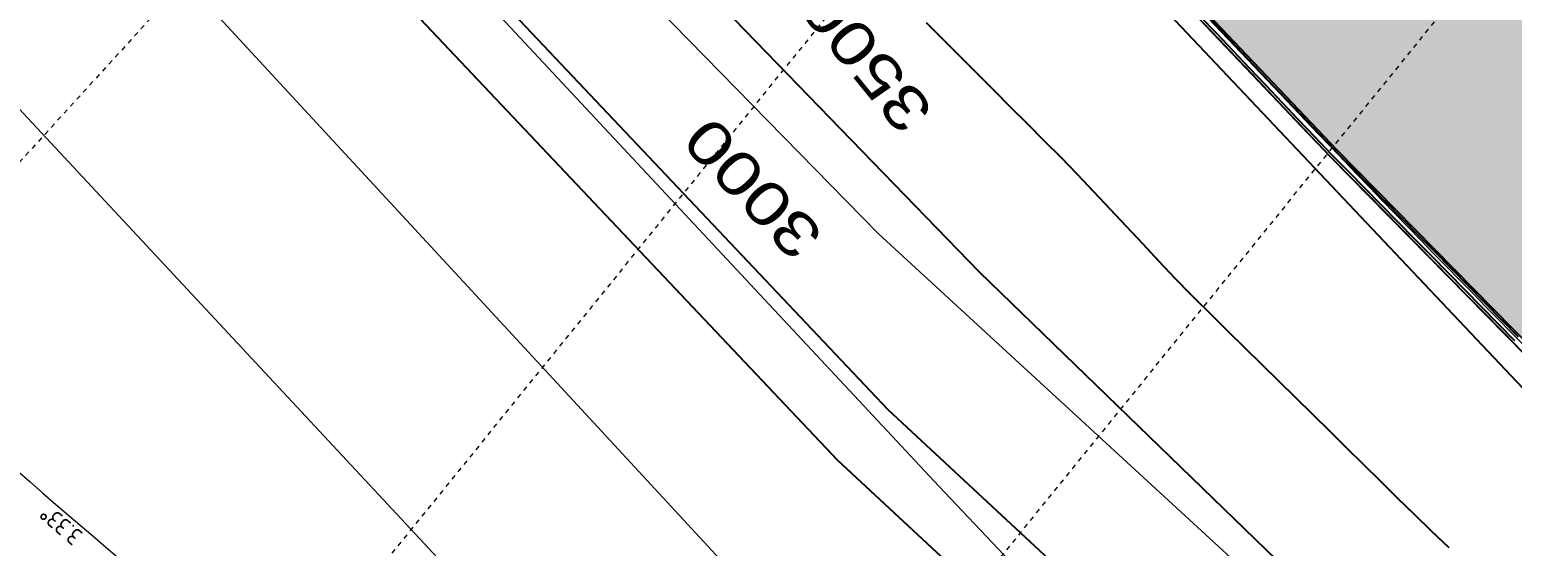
# Model space of a CAD drawing. Header units: metres. Extents: x 507649 to 508899, y 6966965 to 6967377.
# Drawn here: x 507790.6 to 507821.78, y 6967118.89 to 6967129.76 of the extents above; entities that cross this region are included whole.
import ezdxf

# ---------------------------------------------------------------- set-up
doc = ezdxf.new("R2010")
doc.units = ezdxf.units.M
doc.header["$PDMODE"] = 1
doc.linetypes.add('Grid Line', pattern=[2.1, 1.2, -0.3, 0.3, -0.3])
doc.layers.get('DEFPOINTS').update_dxf_attribs({"color": 11})
doc.layers.add('_PROP-BDY', color=6, linetype='Continuous', plot=False)
doc.layers.add('A-FLOR', color=252, linetype='Continuous', lineweight=5)
doc.layers.add('D_UG_PIPES', color=252, linetype='EXIST_SWD', lineweight=0)
for name, color, linetype in [('C_TEXT_2.5', 7, 'Continuous'), ('EWS_BATTER TOP', 30, 'EARTHWORKS_Batter Ticks 1'), ('HATCH_PAVEMENT_CARPARK', 254, 'Continuous'), ('KRB_LIP', 6, 'Continuous'), ('mga2020bdy', 252, 'Continuous'), ('mga2020DR_UNLINED', 252, 'Continuous'), ('PAV_CREST SAG', 2, 'Continuous'), ('TIN BORDER', 5, 'Continuous'), ('TOPO_BANK', 252, 'Continuous')]:
    doc.layers.add(name, color=color, linetype=linetype)
doc.layers.add('G-ANNO-TEXT', color=47, linetype='Continuous', lineweight=5, plot=False)
doc.layers.add('S-GRID', color=47, linetype='Continuous', lineweight=5, plot=False)
doc.styles.add('Arial', font='arial.ttf', dxfattribs={"width": 1.25, "height": 2.75})
doc.styles.add('Arial_1', font='ISOCP.shx', dxfattribs={"height": 360})
doc.styles.get("Standard").update_dxf_attribs({"font": 'ARIALN.TTF'})
doc.linetypes.add('EARTHWORKS_Batter Ticks 1', pattern='A,0.5,[9,ISOCP.shx,S=1,R=0,X=0,Y=0],3,[9,ISOCP.shx,S=0.5,R=0,X=0,Y=0],2.5', length=6)
doc.linetypes.add('EXIST_SWD', pattern='A,5,-2.5,5,-2,["SWD",Standard,S=2.5,R=0,X=0,Y=-1.25],-8,5,-2.5,5,-2.5', length=37.5)
doc.dimstyles.new('2_5-Diagonal-_deg_-Decimal_O', dxfattribs={"dimscale": 30.48, "dimtxt": 127.532425, "dimasz": 2.46063, "dimexe": 1.64042, "dimexo": 0.0625, "dimgap": 2.46063, "dimtad": 1, "dimdec": 0, "dimlfac": 10, "dimzin": 0, "dimdsep": 46, "dimtxsty": 'Arial_1', "dimblk1": 'OBLIQUE', "dimblk2": 'OBLIQUE', "dimsah": 1, "dimcen": 0.09, "dimdle": 1.64042, "dimazin": 0, "dimtfac": 1, "dimtdec": 4, "dimtix": 1, "dimtmove": 0, "dimatfit": 3, "dimfxl": 8.2021, "dimfxlon": 1, "dimtvp": 1, "dimtfill": 1, "dimtolj": 1, "dimtzin": 0, "dimlwd": 15, "dimlwe": 15, "dimarcsym": 2})

# ---------------------------------------------------------------- blocks, each defined once
blk = doc.blocks.new('XD_HATCH')
at = {"layer": 'HATCH_PAVEMENT_CARPARK'}
h = blk.add_hatch(color=256, dxfattribs=at)
h.dxf.hatch_style = 1
edge = h.paths.add_edge_path()
edge.add_arc((507820.003, 6967266.085), 90.985, 212.49045, 214.43315, ccw=False)
edge.add_line((507743.26, 6967217.211), (507739.398, 6967223.586))
edge.add_line((507739.398, 6967223.586), (507735.794, 6967229.354))
edge.add_arc((507741.735, 6967233.063), 7.004, 130.4092, 211.9744, ccw=False)
edge.add_line((507737.195, 6967238.395), (507750.654, 6967250.094))
edge.add_line((507750.654, 6967250.094), (507741.05, 6967244.042))
edge.add_line((507741.05, 6967244.042), (507736.887, 6967241.488))
edge.add_line((507736.887, 6967241.488), (507736.596, 6967241.375))
edge.add_line((507736.596, 6967241.375), (507734.55, 6967240.12))
edge.add_line((507734.55, 6967240.12), (507731.321, 6967238.12))
edge.add_line((507731.321, 6967238.12), (507725.641, 6967234.654))
edge.add_line((507725.641, 6967234.654), (507731.043, 6967225.636))
edge.add_line((507731.043, 6967225.636), (507734.314, 6967220.406))
edge.add_line((507734.314, 6967220.406), (507740.71, 6967210.555))
edge.add_arc((507792.018, 6967243.469), 60.957, 212.67978, 223.00419)
edge.add_line((507747.44, 6967201.893), (507760.817, 6967187.542))
edge.add_line((507760.817, 6967187.542), (507809.449, 6967136.334))
edge.add_line((507809.449, 6967136.334), (507818.102, 6967127.228))
edge.add_line((507818.102, 6967127.228), (507823.852, 6967121.378))
edge.add_line((507823.852, 6967121.378), (507824.492, 6967120.745))
edge.add_arc((508006.447, 6967303.151), 257.643, 225.07103, 227.49079)
edge.add_line((507832.355, 6967113.225), (507846.232, 6967101.068))
edge.add_line((507846.232, 6967101.068), (507853.401, 6967095.287))
edge.add_line((507853.401, 6967095.287), (507861.259, 6967089.103))
edge.add_line((507861.259, 6967089.103), (507875.892, 6967078.04))
edge.add_line((507875.892, 6967078.04), (507894.996, 6967066.105))
edge.add_line((507894.996, 6967066.105), (507898.306, 6967064.422))
edge.add_arc((507903.258, 6967076.442), 13, 247.607, 320.5781)
edge.add_line((507913.301, 6967068.186), (507923.209, 6967080.381))
edge.add_line((507923.209, 6967080.381), (507928.884, 6967087.367))
edge.add_line((507928.884, 6967087.367), (507934.503, 6967094.285))
edge.add_arc((507925.6, 6967101.304), 11.338, 321.7466, 356.9562)
edge.add_arc((507925.051, 6967101.301), 11.886, 357.1121, 390.6511)
edge.add_line((507935.276, 6967107.361), (507928.355, 6967118.419))
edge.add_arc((507932.593, 6967121.072), 5, 172.2504, 212.042, ccw=False)
edge.add_line((507927.638, 6967121.746), (507927.905, 6967123.707))
edge.add_line((507927.905, 6967123.707), (507927.905, 6967123.707))
edge.add_line((507927.905, 6967123.707), (507928.222, 6967126.036))
edge.add_line((507928.222, 6967126.036), (507922.15, 6967126.731))
edge.add_line((507922.15, 6967126.731), (507921.982, 6967124.77))
edge.add_line((507921.982, 6967124.77), (507922.008, 6967120.889))
edge.add_arc((507933.653, 6967120.754), 11.645, 179.3346, 190.5058)
edge.add_arc((507935.181, 6967121.115), 13.214, 190.8395, 200.6804)
edge.add_arc((507934.907, 6967121.234), 13.001, 201.5983, 211.6011)
edge.add_line((507923.833, 6967114.422), (507928.422, 6967107.084))
edge.add_arc((507919.474, 6967101.5), 10.548, 18.5241, 31.9651, ccw=False)
edge.add_line((507929.475, 6967104.851), (507929.787, 6967103.654))
edge.add_line((507929.787, 6967103.654), (507929.949, 6967102.428))
edge.add_arc((507919.973, 6967101.735), 10, -10.2075, 3.9733, ccw=False)
edge.add_arc((507921.309, 6967101.319), 8.612, 334.462, 350.9422, ccw=False)
edge.add_line((507929.08, 6967097.606), (507928.501, 6967096.513))
edge.add_line((507928.501, 6967096.513), (507927.791, 6967095.501))
edge.add_line((507927.791, 6967095.501), (507924.256, 6967091.166))
edge.add_line((507924.256, 6967091.166), (507918.568, 6967084.191))
edge.add_line((507918.568, 6967084.191), (507911.58, 6967075.614))
edge.add_line((507911.58, 6967075.614), (507910.645, 6967074.541))
edge.add_line((507910.645, 6967074.541), (507910.131, 6967074.048))
edge.add_line((507910.131, 6967074.048), (507909.863, 6967073.813))
edge.add_line((507909.863, 6967073.813), (507909.587, 6967073.587))
edge.add_line((507909.587, 6967073.587), (507909.304, 6967073.367))
edge.add_line((507909.304, 6967073.367), (507909.013, 6967073.157))
edge.add_line((507909.013, 6967073.157), (507908.416, 6967072.764))
edge.add_line((507908.416, 6967072.764), (507907.795, 6967072.408))
edge.add_line((507907.795, 6967072.408), (507907.154, 6967072.091))
edge.add_line((507907.154, 6967072.091), (507906.825, 6967071.948))
edge.add_line((507906.825, 6967071.948), (507906.493, 6967071.814))
edge.add_line((507906.493, 6967071.814), (507905.816, 6967071.577))
edge.add_line((507905.816, 6967071.577), (507905.127, 6967071.382))
edge.add_line((507905.127, 6967071.382), (507904.429, 6967071.208))
edge.add_line((507904.429, 6967071.208), (507903.012, 6967071.034))
edge.add_line((507903.012, 6967071.034), (507901.581, 6967071.056))
edge.add_line((507901.581, 6967071.056), (507900.489, 6967071.127))
edge.add_line((507900.489, 6967071.127), (507899.41, 6967071.292))
edge.add_line((507899.41, 6967071.292), (507898.989, 6967071.383))
edge.add_line((507898.989, 6967071.383), (507898.134, 6967071.614))
edge.add_line((507898.134, 6967071.614), (507897.297, 6967071.904))
edge.add_line((507897.297, 6967071.904), (507895.368, 6967072.947))
edge.add_line((507895.368, 6967072.947), (507879.298, 6967082.987))
edge.add_line((507879.298, 6967082.987), (507866.995, 6967092.289))
edge.add_line((507866.995, 6967092.289), (507856.54, 6967100.453))
edge.add_line((507856.54, 6967100.453), (507836.168, 6967117.777))
edge.add_line((507836.168, 6967117.777), (507828.863, 6967124.875))
edge.add_line((507828.863, 6967124.875), (507821.037, 6967132.845))
edge.add_line((507821.037, 6967132.845), (507813.741, 6967140.457))
edge.add_line((507813.741, 6967140.457), (507815.658, 6967142.761))
edge.add_line((507815.658, 6967142.761), (507797.065, 6967160.683))
edge.add_line((507797.065, 6967160.683), (507795.715, 6967159.508))
edge.add_line((507795.715, 6967159.508), (507754.472, 6967202.936))
edge.add_line((507754.472, 6967202.936), (507751.459, 6967206.268))
edge.add_arc((507819.868, 6967266.093), 90.877, 214.4857, 221.17028, ccw=False)
blk = doc.blocks.new('XE_SURVEY')
at = {"layer": 'D_UG_PIPES', "flags": 128}
for points in [[(507741.016, 6967200.273), (507747.15, 6967192.291), (507752.549, 6967184.499), (507759.944, 6967176.492), (507766.427, 6967169.447), (507773.421, 6967161.557), (507780.398, 6967154.335), (507787.332, 6967147.004), (507794.664, 6967139.504), (507801.475, 6967132.601), (507808.45, 6967125.472), (507816.205, 6967118.339), (507825.113, 6967108.507), (507830.763, 6967103.224), (507837.747, 6967095.978), (507845.761, 6967088.945), (507853.422, 6967082.201), (507862.041, 6967076.014), (507870.746, 6967069.366), (507880.15, 6967063.579), (507889.541, 6967057.221), (507901.227, 6967052.696), (507905.257, 6967050.845), (507911.912, 6967049.364), (507914.386, 6967050.745), (507920.711, 6967053.97), (507930.606, 6967058.671), (507939.398, 6967065.326), (507941.267, 6967069.526), (507940.877, 6967073.658)], [(507908.319, 6967041.023), (507901.156, 6967044.393), (507883.532, 6967052.311), (507865.913, 6967063.234), (507849.428, 6967075.402), (507831.886, 6967089.689), (507819.758, 6967102.605), (507806.403, 6967117.23), (507792.952, 6967131.789), (507779.254, 6967146.506), (507765.695, 6967161.128), (507752.359, 6967175.722), (507738.578, 6967190.613), (507734.186, 6967195.231)], [(507730.39, 6967192.149), (507734.956, 6967187.093), (507748.424, 6967172.325), (507762.335, 6967157.828), (507776.089, 6967143.52), (507789.792, 6967128.719), (507803.398, 6967114.121), (507817.013, 6967099.51), (507829.191, 6967086.966), (507847.66, 6967072.393), (507863.731, 6967060.243), (507881.366, 6967049.225), (507899.904, 6967040.191)], [(507768.759, 6967163.807), (507782.55, 6967149.274), (507796.255, 6967134.593), (507809.724, 6967120.162), (507823.467, 6967105.637), (507835.978, 6967092.724), (507852.924, 6967078.553), (507868.827, 6967066.212), (507885.411, 6967055.6), (507902.91, 6967047.634), (507908.977, 6967044.532)]]:
    blk.add_lwpolyline(points, dxfattribs=at)
at = {"layer": 'mga2020bdy'}
blk.add_polyline3d([(507828.052, 6967099.593, 2.613), (507822.89, 6967104.75, 2.549), (507815.036, 6967113.788, 2.686), (507807.592, 6967120.707, 2.696), (507798.204, 6967130.642, 2.706), (507791.744, 6967137.916, 2.836), (507781.885, 6967148.136, 2.841), (507775.67, 6967154.879, 2.926), (507765.741, 6967164.879, 2.91), (507758.338, 6967173.226, 2.823), (507746.943, 6967185.547, 2.922), (507741.448, 6967191.296, 2.95), (507732.158, 6967201.984, 2.908)], dxfattribs=at)
at = {"layer": 'mga2020DR_UNLINED'}
for points in [[(507719.655, 6967221.477, 3.001), (507726.83, 6967211.173, 2.942), (507733.314, 6967202.941, 2.908), (507742.556, 6967192.306, 2.95), (507748.036, 6967186.574, 2.922), (507759.449, 6967174.233, 2.823), (507766.835, 6967165.905, 2.91), (507776.754, 6967155.916, 2.926), (507782.976, 6967149.165, 2.841), (507792.845, 6967138.935, 2.836), (507799.31, 6967131.655, 2.706), (507808.649, 6967121.772, 2.696), (507816.116, 6967114.832, 2.686), (507823.987, 6967105.773, 2.549), (507829.108, 6967100.656, 2.613), (507837.266, 6967092.595, 2.659), (507844.835, 6967085.994, 2.546), (507855.938, 6967076.896, 2.622), (507862.665, 6967071.986, 2.527), (507870.951, 6967065.735, 2.562), (507888.287, 6967056.493, 2.548), (507894.371, 6967052.844, 2.434), (507903.927, 6967049.994, 2.542)], [(507718.425, 6967220.62, 3.001), (507725.624, 6967210.28, 2.942), (507732.158, 6967201.984, 2.908), (507741.448, 6967191.296, 2.95), (507746.943, 6967185.547, 2.922), (507758.338, 6967173.226, 2.823), (507765.741, 6967164.879, 2.91), (507775.67, 6967154.879, 2.926), (507781.885, 6967148.136, 2.841), (507791.744, 6967137.916, 2.836), (507798.204, 6967130.642, 2.706), (507807.592, 6967120.707, 2.696), (507815.036, 6967113.788, 2.686), (507822.89, 6967104.75, 2.549), (507828.052, 6967099.593, 2.613), (507836.245, 6967091.495, 2.659), (507843.867, 6967084.849, 2.546), (507855.02, 6967075.71, 2.622), (507861.771, 6967070.782, 2.527), (507870.142, 6967064.468, 2.562), (507887.548, 6967055.187, 2.548), (507893.762, 6967051.462, 2.434), (507903.498, 6967048.557, 2.542)]]:
    blk.add_polyline3d(points, dxfattribs=at)
at = {"layer": 'TOPO_BANK'}
blk.add_polyline3d([(507723.895, 6967222.829, 4.371), (507730.134, 6967214.871, 4.105), (507737.489, 6967203.859, 3.688), (507743.512, 6967195.586, 3.655), (507750.898, 6967187.875, 3.554), (507760.503, 6967177.016, 3.598), (507770.647, 6967167.036, 3.639), (507777.921, 6967158.471, 3.477), (507785.998, 6967150.322, 3.457), (507794.026, 6967141.443, 3.458), (507803.174, 6967132.304, 3.515), (507810.571, 6967124.666, 3.543), (507819.277, 6967116.234, 3.546), (507826.23, 6967109.289, 3.707), (507832.809, 6967102.051, 3.721)], dxfattribs=at)
blk = doc.blocks.new('_Oblique')
at = {"color": 0, "linetype": 'ByBlock', "lineweight": -2}
blk.add_line((-0.5, -0.5), (0.5, 0.5), dxfattribs=at)
blk = doc.blocks.new('*D135')
at = {"layer": 'DEFPOINTS', "color": 0, "transparency": 16777216}
for p in [(-2357357, 4064712), (-2352984, 4063381), (-2363872, 4059983), (-2300024, 3874558)]:
    blk.add_point(p, dxfattribs=at)
at = {"layer": 'G-ANNO-TEXT', "color": 0, "lineweight": 15, "transparency": 16777216}
for p, q in [((-2352984, 4063383), (-2353672, 4065837)), ((-2363873, 4059985), (-2364702, 4062394))]:
    blk.add_line(p, q, dxfattribs=at)
blk.add_arc((-2300024, 3874558), 198609, 105.66741, 109.00041, dxfattribs=at)
at = {"layer": 'G-ANNO-TEXT', "color": 0, "lineweight": 15, "transparency": 16777216, "xscale": 75, "yscale": 75, "zscale": 75}
for p, rotation in [((-2353659, 4065788), 15.66740712021543), ((-2364686, 4062347), 199.0004071202155)]:
    blk.add_blockref('_Oblique', p, dxfattribs=dict(at, rotation=rotation))
at = {"layer": 'G-ANNO-TEXT', "color": 0, "lineweight": 15, "transparency": 16777216, "insert": (-2359275, 4064395), "char_height": 360, "width": 489.72, "attachment_point": 5, "rotation": 17.3339, "style": 'Arial_1', "bg_fill": 3, "box_fill_scale": 1.1, "bg_fill_color": 256, "bg_fill_true_color": 13158600, "bg_fill_transparency": 0}
blk.add_mtext('\\A1;3.33°', dxfattribs=at)
blk = doc.blocks.new('*D138')
at = {"layer": 'DEFPOINTS', "color": 0, "transparency": 16777216}
for p in [(-2343534, 4073551), (-2331499, 4073276), (-2365528, 4064791), (-2300024, 3874558)]:
    blk.add_point(p, dxfattribs=at)
at = {"layer": 'G-ANNO-TEXT', "color": 0, "lineweight": 15, "transparency": 16777216}
for p, q in [((-2331499, 4073277), (-2331898, 4075794)), ((-2365528, 4064793), (-2366358, 4067202))]:
    blk.add_line(p, q, dxfattribs=at)
blk.add_arc((-2300024, 3874558), 203694, 99.00033, 109.00041, dxfattribs=at)
at = {"layer": 'G-ANNO-TEXT', "color": 0, "lineweight": 15, "transparency": 16777216, "xscale": 75, "yscale": 75, "zscale": 75}
for p, rotation in [((-2331890, 4075745), 9.000328388145288), ((-2366342, 4067155), 199.0004071202153)]:
    blk.add_blockref('_Oblique', p, dxfattribs=dict(at, rotation=rotation))
at = {"layer": 'G-ANNO-TEXT', "color": 0, "lineweight": 15, "transparency": 16777216, "insert": (-2349366, 4072453), "char_height": 360, "width": 605.09, "attachment_point": 5, "rotation": 14.0004, "style": 'Arial_1', "bg_fill": 3, "box_fill_scale": 1.1, "bg_fill_color": 256, "bg_fill_true_color": 13158600, "bg_fill_transparency": 0}
blk.add_mtext('\\A1;10.00°', dxfattribs=at)
blk = doc.blocks.new('A$Cbbbd136e')
at = {"layer": 'TIN BORDER'}
blk.add_lwpolyline([(507809.466, 6967129.905), (507809.819, 6967129.551), (507810.172, 6967129.197), (507810.526, 6967128.843), (507810.879, 6967128.488), (507811.232, 6967128.134), (507811.585, 6967127.78), (507811.939, 6967127.426), (507812.292, 6967127.072), (507812.639, 6967126.712), (507812.982, 6967126.348), (507813.324, 6967125.984), (507813.667, 6967125.62), (507814.01, 6967125.256), (507814.352, 6967124.892), (507814.695, 6967124.528), (507815.013, 6967124.195), (507815.091, 6967124.119), (507815.447, 6967123.768), (507815.804, 6967123.417), (507816.16, 6967123.067), (507816.517, 6967122.716), (507816.873, 6967122.365), (507817.23, 6967122.014), (507817.586, 6967121.664), (507817.943, 6967121.313), (507818.299, 6967120.962), (507818.656, 6967120.612), (507819.012, 6967120.261), (507819.369, 6967119.91), (507819.725, 6967119.56), (507820.085, 6967119.213), (507820.449, 6967118.869)], dxfattribs=at)
blk = doc.blocks.new('XD_DESIGN BASE_1')
at = {"layer": 'EWS_BATTER TOP'}
blk.add_polyline3d([(507846.103, 6967100.914, 5.086), (507832.222, 6967113.076, 4.994), (507824.351, 6967120.603, 4.94), (507824.351, 6967120.603, 4.94), (507823.71, 6967121.237, 4.94), (507817.959, 6967127.089, 4.985), (507809.304, 6967136.196, 5.048), (507802.418, 6967143.447, 5.098), (507791.219, 6967155.239, 5.017), (507776.471, 6967170.768, 4.91), (507775.851, 6967171.421, 4.91), (507760.671, 6967187.405, 5.021), (507747.294, 6967201.757, 5.119), (507743.722, 6967205.95, 5.086), (507740.542, 6967210.447, 5.053), (507740.542, 6967210.447, 5.053), (507734.144, 6967220.3, 4.982), (507730.872, 6967225.532, 4.921), (507730.871, 6967225.534, 4.921), (507725.521, 6967234.465, 4.517)], dxfattribs=at)
at = {"layer": 'KRB_LIP'}
blk.add_polyline3d([(507846.232, 6967101.068, 4.977), (507832.355, 6967113.225, 4.884), (507824.492, 6967120.745, 4.83), (507824.492, 6967120.745, 4.83), (507823.852, 6967121.378, 4.83), (507818.102, 6967127.228, 4.876), (507809.449, 6967136.334, 4.938), (507802.563, 6967143.585, 4.988), (507791.364, 6967155.376, 4.907), (507776.616, 6967170.906, 4.8), (507775.996, 6967171.559, 4.8), (507760.817, 6967187.542, 4.911), (507747.44, 6967201.893, 5.009), (507743.88, 6967206.073, 4.976), (507740.71, 6967210.555, 4.943), (507740.71, 6967210.555, 4.943), (507734.314, 6967220.406, 4.873), (507731.043, 6967225.636, 4.811), (507726.104, 6967233.882, 4.407), (507725.641, 6967234.654, 4.407)], dxfattribs=at)
at = {"layer": 'PAV_CREST SAG'}
for points in [[(507821.912, 6967123.295, 4.995), (507821.562, 6967123.652, 4.998), (507821.211, 6967124.008, 5.001), (507820.861, 6967124.365, 5.003), (507820.51, 6967124.721, 5.006), (507820.16, 6967125.078, 5.009), (507819.809, 6967125.435, 5.012), (507819.459, 6967125.791, 5.015), (507819.108, 6967126.148, 5.017), (507818.758, 6967126.504, 5.02), (507818.407, 6967126.861, 5.023), (507818.074, 6967127.201, 5.026), (507818.057, 6967127.218, 5.026), (507817.712, 6967127.581, 5.028), (507817.368, 6967127.943, 5.031), (507817.023, 6967128.306, 5.033), (507816.679, 6967128.668, 5.036), (507816.335, 6967129.031, 5.038), (507815.99, 6967129.393, 5.041), (507815.646, 6967129.756, 5.043), (507815.301, 6967130.118, 5.046)], [(507821.912, 6967123.295, 4.995), (507821.562, 6967123.652, 4.998), (507821.211, 6967124.008, 5.001), (507820.861, 6967124.365, 5.003), (507820.51, 6967124.721, 5.006), (507820.16, 6967125.078, 5.009), (507819.809, 6967125.435, 5.012), (507819.459, 6967125.791, 5.015), (507819.108, 6967126.148, 5.017), (507818.758, 6967126.504, 5.02), (507818.407, 6967126.861, 5.023), (507818.074, 6967127.201, 5.026), (507818.057, 6967127.218, 5.026), (507817.712, 6967127.581, 5.028), (507817.368, 6967127.943, 5.031), (507817.023, 6967128.306, 5.033), (507816.679, 6967128.668, 5.036), (507816.335, 6967129.031, 5.038), (507815.99, 6967129.393, 5.041), (507815.646, 6967129.756, 5.043), (507815.301, 6967130.118, 5.046)], [(507821.834, 6967123.218, 4.995), (507821.483, 6967123.574, 4.998), (507821.133, 6967123.931, 5.001), (507820.782, 6967124.288, 5.003), (507820.432, 6967124.644, 5.006), (507820.081, 6967125.001, 5.009), (507819.731, 6967125.357, 5.012), (507819.38, 6967125.714, 5.015), (507819.03, 6967126.071, 5.017), (507818.679, 6967126.427, 5.02), (507818.329, 6967126.784, 5.023), (507817.995, 6967127.124, 5.026), (507817.977, 6967127.143, 5.026), (507817.633, 6967127.505, 5.028), (507817.288, 6967127.868, 5.031), (507816.944, 6967128.23, 5.033), (507816.599, 6967128.592, 5.036), (507816.255, 6967128.955, 5.038), (507815.91, 6967129.317, 5.041), (507815.566, 6967129.68, 5.043), (507815.222, 6967130.042, 5.046)], [(507821.834, 6967123.218, 4.995), (507821.483, 6967123.574, 4.998), (507821.133, 6967123.931, 5.001), (507820.782, 6967124.288, 5.003), (507820.432, 6967124.644, 5.006), (507820.081, 6967125.001, 5.009), (507819.731, 6967125.357, 5.012), (507819.38, 6967125.714, 5.015), (507819.03, 6967126.071, 5.017), (507818.679, 6967126.427, 5.02), (507818.329, 6967126.784, 5.023), (507817.995, 6967127.124, 5.026), (507817.977, 6967127.143, 5.026), (507817.633, 6967127.505, 5.028), (507817.288, 6967127.868, 5.031), (507816.944, 6967128.23, 5.033), (507816.599, 6967128.592, 5.036), (507816.255, 6967128.955, 5.038), (507815.91, 6967129.317, 5.041), (507815.566, 6967129.68, 5.043), (507815.222, 6967130.042, 5.046)], [(507820.449, 6967118.869, 3.615), (507820.085, 6967119.213, 3.611), (507819.725, 6967119.56, 3.609), (507819.369, 6967119.91, 3.609), (507819.012, 6967120.261, 3.609), (507818.656, 6967120.612, 3.609), (507818.299, 6967120.962, 3.609), (507817.943, 6967121.313, 3.609), (507817.586, 6967121.664, 3.609), (507817.23, 6967122.014, 3.609), (507816.873, 6967122.365, 3.609), (507816.517, 6967122.716, 3.609), (507816.16, 6967123.067, 3.609), (507815.804, 6967123.417, 3.609), (507815.447, 6967123.768, 3.609), (507815.091, 6967124.119, 3.609), (507815.013, 6967124.195, 3.609), (507814.695, 6967124.528, 3.61), (507814.352, 6967124.892, 3.614), (507814.01, 6967125.256, 3.617), (507813.667, 6967125.62, 3.62), (507813.324, 6967125.984, 3.624), (507812.982, 6967126.348, 3.627), (507812.639, 6967126.712, 3.63), (507812.292, 6967127.072, 3.632), (507811.939, 6967127.426, 3.63), (507811.585, 6967127.78, 3.628), (507811.232, 6967128.134, 3.627), (507810.879, 6967128.488, 3.625), (507810.526, 6967128.843, 3.624), (507810.172, 6967129.197, 3.622), (507809.819, 6967129.551, 3.621), (507809.466, 6967129.905, 3.619)], [(507820.449, 6967118.869, 3.615), (507820.085, 6967119.213, 3.611), (507819.725, 6967119.56, 3.609), (507819.369, 6967119.91, 3.609), (507819.012, 6967120.261, 3.609), (507818.656, 6967120.612, 3.609), (507818.299, 6967120.962, 3.609), (507817.943, 6967121.313, 3.609), (507817.586, 6967121.664, 3.609), (507817.23, 6967122.014, 3.609), (507816.873, 6967122.365, 3.609), (507816.517, 6967122.716, 3.609), (507816.16, 6967123.067, 3.609), (507815.804, 6967123.417, 3.609), (507815.447, 6967123.768, 3.609), (507815.091, 6967124.119, 3.609), (507815.013, 6967124.195, 3.609), (507814.695, 6967124.528, 3.61), (507814.352, 6967124.892, 3.614), (507814.01, 6967125.256, 3.617), (507813.667, 6967125.62, 3.62), (507813.324, 6967125.984, 3.624), (507812.982, 6967126.348, 3.627), (507812.639, 6967126.712, 3.63), (507812.292, 6967127.072, 3.632), (507811.939, 6967127.426, 3.63), (507811.585, 6967127.78, 3.628), (507811.232, 6967128.134, 3.627), (507810.879, 6967128.488, 3.625), (507810.526, 6967128.843, 3.624), (507810.172, 6967129.197, 3.622), (507809.819, 6967129.551, 3.621), (507809.466, 6967129.905, 3.619)], [(507821.89, 6967123.089, 4.954), (507821.54, 6967123.446, 4.957), (507821.189, 6967123.802, 4.96), (507820.839, 6967124.159, 4.962), (507820.488, 6967124.516, 4.965), (507820.138, 6967124.872, 4.968), (507819.787, 6967125.229, 4.971), (507819.437, 6967125.585, 4.974), (507819.086, 6967125.942, 4.976), (507818.736, 6967126.299, 4.979), (507818.385, 6967126.655, 4.982), (507818.035, 6967127.012, 4.985), (507817.959, 6967127.089, 4.985), (507817.689, 6967127.373, 4.987), (507817.345, 6967127.735, 4.99), (507817, 6967128.098, 4.992), (507816.656, 6967128.46, 4.995), (507816.311, 6967128.823, 4.997), (507815.967, 6967129.185, 5), (507815.623, 6967129.548, 5.002), (507815.278, 6967129.91, 5.005)], [(507820.449, 6967118.869, 3.615), (507820.085, 6967119.213, 3.611), (507819.725, 6967119.56, 3.609), (507819.369, 6967119.91, 3.609), (507819.012, 6967120.261, 3.609), (507818.656, 6967120.612, 3.609), (507818.299, 6967120.962, 3.609), (507817.943, 6967121.313, 3.609), (507817.586, 6967121.664, 3.609), (507817.23, 6967122.014, 3.609), (507816.873, 6967122.365, 3.609), (507816.517, 6967122.716, 3.609), (507816.16, 6967123.067, 3.609), (507815.804, 6967123.417, 3.609), (507815.447, 6967123.768, 3.609), (507815.091, 6967124.119, 3.609), (507815.013, 6967124.195, 3.609), (507814.695, 6967124.528, 3.61), (507814.352, 6967124.892, 3.614), (507814.01, 6967125.256, 3.617), (507813.667, 6967125.62, 3.62), (507813.324, 6967125.984, 3.624), (507812.982, 6967126.348, 3.627), (507812.639, 6967126.712, 3.63), (507812.292, 6967127.072, 3.632), (507811.939, 6967127.426, 3.63), (507811.585, 6967127.78, 3.628), (507811.232, 6967128.134, 3.627), (507810.879, 6967128.488, 3.625), (507810.526, 6967128.843, 3.624), (507810.172, 6967129.197, 3.622), (507809.819, 6967129.551, 3.621), (507809.466, 6967129.905, 3.619)], [(507821.89, 6967123.089, 4.954), (507821.54, 6967123.446, 4.957), (507821.189, 6967123.802, 4.96), (507820.839, 6967124.159, 4.962), (507820.488, 6967124.516, 4.965), (507820.138, 6967124.872, 4.968), (507819.787, 6967125.229, 4.971), (507819.437, 6967125.585, 4.974), (507819.086, 6967125.942, 4.976), (507818.736, 6967126.299, 4.979), (507818.385, 6967126.655, 4.982), (507818.035, 6967127.012, 4.985), (507817.959, 6967127.089, 4.985), (507817.689, 6967127.373, 4.987), (507817.345, 6967127.735, 4.99), (507817, 6967128.098, 4.992), (507816.656, 6967128.46, 4.995), (507816.311, 6967128.823, 4.997), (507815.967, 6967129.185, 5), (507815.623, 6967129.548, 5.002), (507815.278, 6967129.91, 5.005)]]:
    blk.add_polyline3d(points, dxfattribs=at)
at = {"layer": 'TIN BORDER'}
blk.add_blockref('A$Cbbbd136e', (0, 0), dxfattribs=at)
blk = doc.blocks.new('25027_BNP_Skygate Play-Sheet - 000101 - SITE PLAN')
at = {"layer": '_PROP-BDY'}
blk.add_line((-2260610.86, 4059443.92), (-2388364.28, 4033725.42), dxfattribs=at)
at = {"layer": 'A-FLOR'}
blk.add_line((-2365171.85, 4037844.67), (-2345366.77, 4041874.06), dxfattribs=at)
for points in [[(-2377290.66, 4035145.23), (-2373268.13, 4036119.5), (-2369227.65, 4037019.51), (-2365171.85, 4037844.67)], [(-2363579.77, 4032045.66), (-2367507.74, 4031246.51), (-2371421.36, 4030377.04), (-2375318.17, 4029437.86)]]:
    blk.add_open_spline(points, degree=3, dxfattribs=at)
at = {"layer": 'S-GRID', "linetype": 'Grid Line'}
blk.add_line((-2326013.43, 3967221.71), (-2355938.81, 4073917.59), dxfattribs=at)
at = {"layer": 'G-ANNO-TEXT', "char_height": 900, "width": 4170.1926, "attachment_point": 1, "line_spacing_factor": 0.941778, "style": 'Arial', "bg_fill": 3, "box_fill_scale": 1.25, "bg_fill_color": 256, "bg_fill_true_color": 13158600, "bg_fill_transparency": 0}
for s, insert, rotation in [(' 3000 ', (-2363216.33, 4048313.53), 11.439345), (' 3500 ', (-2362171.12, 4045021.03), 7.160936)]:
    blk.add_mtext(s, dxfattribs=dict(at, insert=insert, rotation=rotation))
at = {"layer": 'S-GRID', "linetype": 'Grid Line'}
for p, q in [((-2331918.59, 3967185.43), (-2367320.75, 4069998.38)), ((-2342615.57, 3967536.09), (-2376775.91, 4066742.63))]:
    blk.add_line(p, q, dxfattribs=at)
at = {"layer": 'G-ANNO-TEXT', "lineweight": 15}
dim = blk.add_angular_dim_3p(base=(-2357356.53, 4064712.46), center=(-2300023.82, 3874558.41), p1=(-2352983.64, 4063381.25), p2=(-2363872.04, 4059982.82), dimstyle='2_5-Diagonal-_deg_-Decimal_O', override={"dimpost": '<>', "dimfxl": 1140.641941}, dxfattribs=at)
dim.commit()
dim.dimension.update_dxf_attribs({"geometry": '*D135', "text_midpoint": (-2359274.55, 4064394.84)})
dim = blk.add_angular_dim_3p(base=(-2343533.91, 4073551.49), center=(-2300023.82, 3874558.41), p1=(-2331498.68, 4073275.5), p2=(-2365527.63, 4064790.9), dimstyle='2_5-Diagonal-_deg_-Decimal_O', override={"dimpost": '<>', "dimfxl": 3507.075385}, dxfattribs=at)
dim.commit()
dim.dimension.update_dxf_attribs({"geometry": '*D138', "text_midpoint": (-2349365.81, 4072452.93)})
blk = doc.blocks.new('XE_ARCH')
at = {"xscale": 0.001, "yscale": 0.001, "zscale": 0.001, "rotation": 121.996}
blk.add_blockref('25027_BNP_Skygate Play-Sheet - 000101 - SITE PLAN', (509988.126, 6971273.77), dxfattribs=at)

msp = doc.modelspace()

# ---------------------------------------------------------------- block references
at = {"layer": 'C_TEXT_2.5'}
for name in ['XD_HATCH', 'XE_SURVEY']:
    msp.add_blockref(name, (0, 0), dxfattribs=at)

# ---------------------------------------------------------------- next in the draw order: block references
msp.add_blockref('XE_ARCH', (0, 0), dxfattribs=at)

# ---------------------------------------------------------------- next in the draw order: block references
msp.add_blockref('XD_DESIGN BASE_1', (0, 0), dxfattribs=at)

doc.saveas('drawing.dxf')
